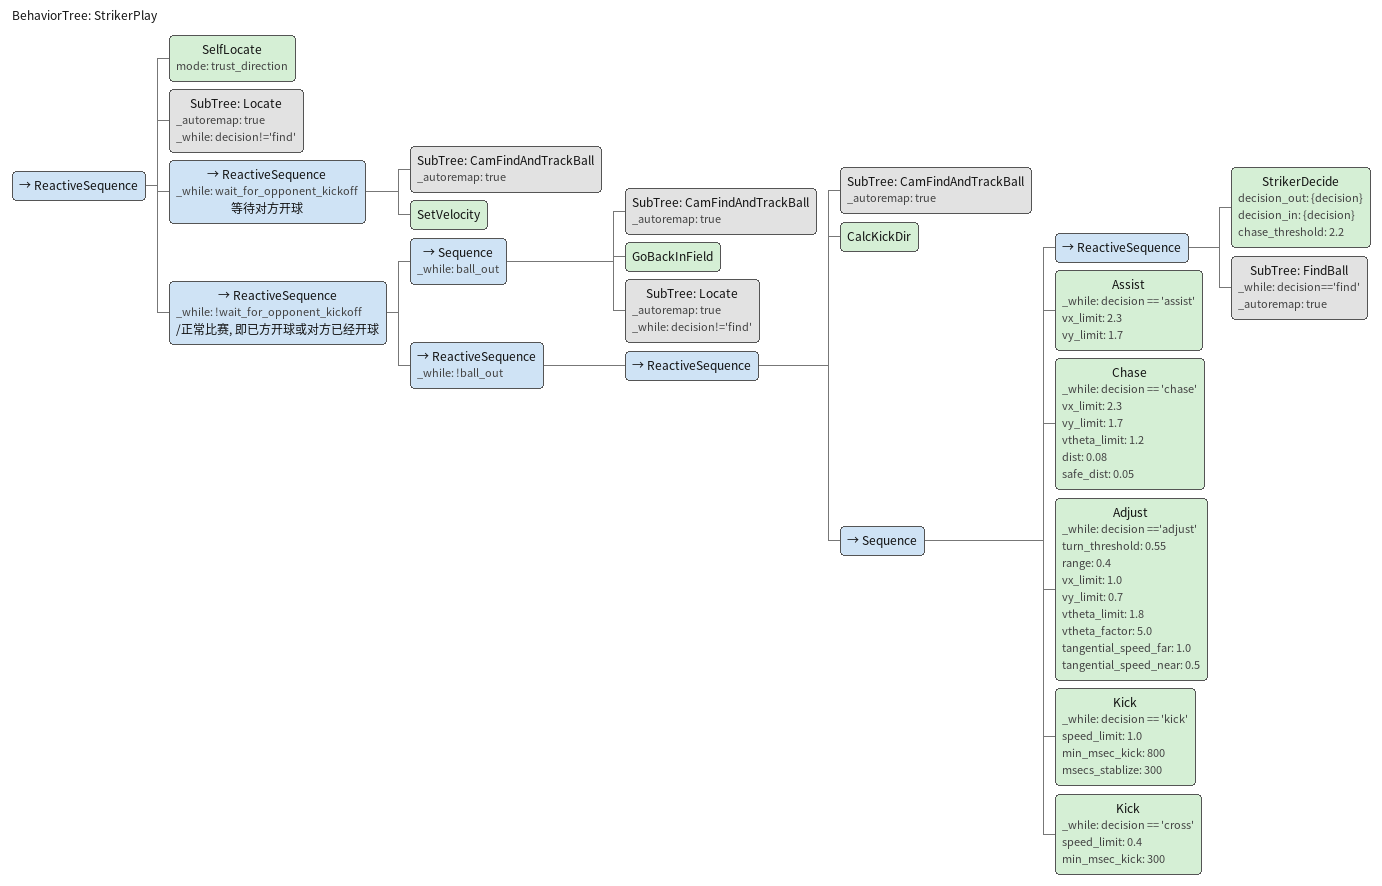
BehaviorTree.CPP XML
<root BTCPP_format="4" >
   <include path="./subtree_cam_find_and_track_ball.xml" />
   <include path="./subtree_find_ball.xml" />
   <include path="./subtree_locate.xml" />
   <BehaviorTree ID="StrikerPlay">
      <ReactiveSequence>
         <SelfLocate mode="trust_direction" />
         <SubTree ID="Locate" _autoremap="true" _while="decision!='find'" />
         <ReactiveSequence _while="wait_for_opponent_kickoff" name="等待对方开球">
            <SubTree ID="CamFindAndTrackBall" _autoremap="true" />
            <SetVelocity />
         </ReactiveSequence>
         <ReactiveSequence _while="!wait_for_opponent_kickoff" name="/正常比赛, 即已方开球或对方已经开球">
            <Sequence _while="ball_out">
               <SubTree ID="CamFindAndTrackBall" _autoremap="true" />
               <GoBackInField />
               <SubTree ID="Locate" _autoremap="true" _while="decision!='find'" />
            </Sequence>
            <ReactiveSequence _while="!ball_out">
               <ReactiveSequence >
                  <SubTree ID="CamFindAndTrackBall" _autoremap="true" />
                  <CalcKickDir />
                  <Sequence>
                     <ReactiveSequence>
                         <StrikerDecide decision_out="{decision}" decision_in="{decision}" chase_threshold="2.2" />
                        <SubTree ID="FindBall" _while="decision=='find'" _autoremap="true" />
                     </ReactiveSequence>
                        <Assist _while="decision == 'assist'" vx_limit = "2.3" vy_limit="1.7" />
                          <Chase   _while="decision == 'chase'"  vx_limit="2.3"  vy_limit="1.7"  vtheta_limit="1.2"  dist="0.08" safe_dist="0.05" />
                          <Adjust _while="decision =='adjust'" turn_threshold="0.55" range="0.4" vx_limit="1.0" vy_limit="0.7" vtheta_limit="1.8" vtheta_factor="5.0" tangential_speed_far="1.0" tangential_speed_near="0.5" />
                          <Kick _while="decision == 'kick'" speed_limit="1.0" min_msec_kick="800" msecs_stablize="300"/>
                        <Kick _while="decision == 'cross'" speed_limit="0.4" min_msec_kick="300"/>
                  </Sequence>
               </ReactiveSequence>
            </ReactiveSequence>
         </ReactiveSequence>
      </ReactiveSequence>
   </BehaviorTree>
</root>
